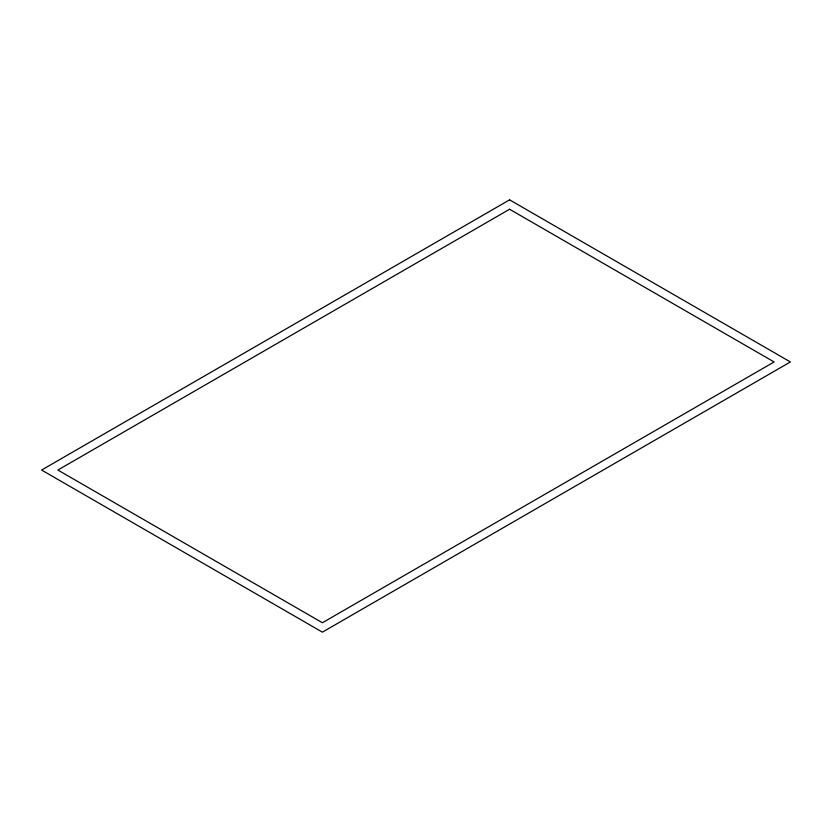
<?xml version="1.0" encoding="UTF-8"?>
<svg xmlns="http://www.w3.org/2000/svg" width="832" height="832" viewBox="0 0 832 832"><rect width="100%" height="100%" fill="white"/><g stroke="black" fill="none" stroke-linecap="round" stroke-linejoin="round"><path stroke-width="1.25" d="M509.6 199.846L41.6 470.038L322.4 632.154L790.4 361.962L509.6 199.846M509.6 209.248L57.886 470.038L322.4 622.752L774.114 361.962L509.6 209.248"/></g></svg>
